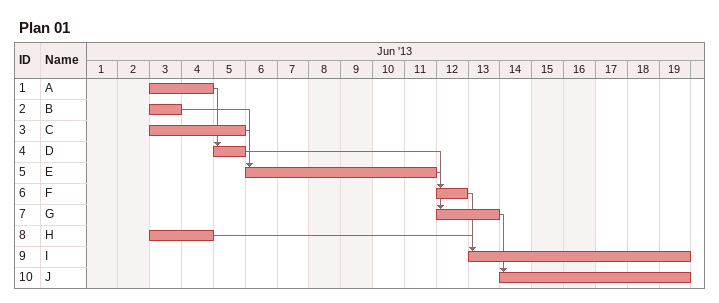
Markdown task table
Plan 01

| ID | Task | Start | Finish | Predecessors |
|---|---|---|---|---|
| 1 | A | 2013-06-03 | 2013-06-04 |  |
| 2 | B | 2013-06-03 | 2013-06-03 |  |
| 3 | C | 2013-06-03 | 2013-06-05 |  |
| 4 | D | 2013-06-05 | 2013-06-05 | 1, 2 |
| 5 | E | 2013-06-06 | 2013-06-11 | 2, 3 |
| 6 | F | 2013-06-12 | 2013-06-12 | 5 |
| 7 | G | 2013-06-12 | 2013-06-13 | 4, 5 |
| 8 | H | 2013-06-03 | 2013-06-04 |  |
| 9 | I | 2013-06-13 | 2013-06-19 | 6, 8 |
| 10 | J | 2013-06-14 | 2013-06-19 | 7 |
